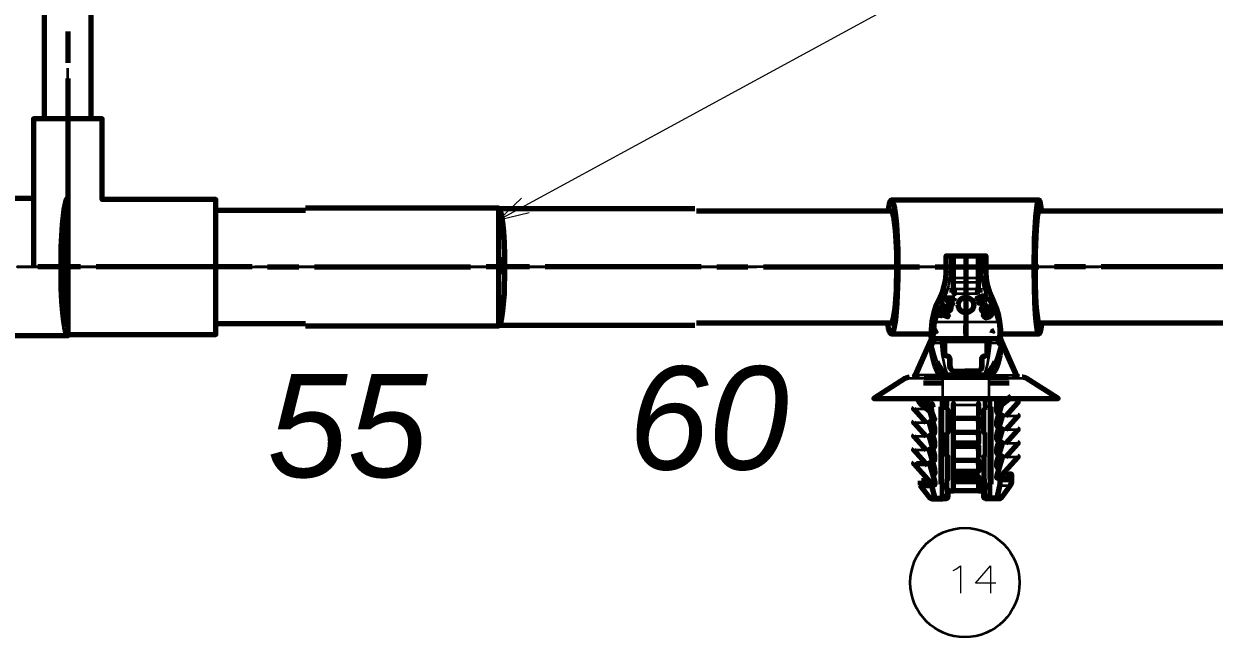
# Model space of a CAD drawing. Header units: millimetres. Extents: x 0 to 174, y 0 to 33.
# Drawn here: x 33.814 to 36.818, y 7.984 to 9.532 of the extents above; entities that cross this region are included whole.
import ezdxf

# ---------------------------------------------------------------- set-up
doc = ezdxf.new("R2010")
doc.units = ezdxf.units.MM
doc.layers.add('PDF2_문자', color=7, linetype='Continuous')
doc.layers.add('PDF2_형상', color=157, linetype='Continuous', true_color=0x405f80)
doc.styles.add('PDF LucidaHandwriting Italic', font='ariali.ttf')

msp = doc.modelspace()

# ---------------------------------------------------------------- linework, layer by layer
at = {"layer": 'PDF2_형상', "lineweight": 70}
for points in [[(33.8661, 10.9421), (33.8661, 9.2925)], [(33.9842, 9.2925), (33.9842, 10.9421)], [(33.9251, 9.0885), (33.9251, 8.7483), (34.2992, 8.7483), (34.2992, 9.0885), (34.0118, 9.0885), (34.0118, 9.2925), (33.8386, 9.2925), (33.8386, 8.9185)], [(33.8386, 9.0917), (33.5532, 9.0917), (33.5525, 9.0915), (33.5518, 9.0911), (33.5504, 9.0896), (33.5472, 9.0818), (33.5432, 9.0628), (33.5392, 9.0261), (33.5361, 8.9694), (33.5354, 8.8992), (33.5361, 8.8639), (33.5378, 8.831), (33.5397, 8.8036), (33.5424, 8.7807), (33.5447, 8.7654), (33.5475, 8.7542), (33.5496, 8.7487), (33.5514, 8.7461), (33.5532, 8.7453), (33.9251, 8.7453)], [(33.9251, 9.0917), (33.9244, 9.0915), (33.9238, 9.0911), (33.9224, 9.0896), (33.9192, 9.0818), (33.9153, 9.0628), (33.9111, 9.0261), (33.9081, 8.9694), (33.9074, 8.8992), (33.9082, 8.8639), (33.9097, 8.831), (33.9118, 8.8036), (33.9143, 8.7807), (33.9168, 8.7654), (33.9194, 8.7542), (33.9215, 8.7487), (33.9233, 8.7461), (33.924, 8.7456), (33.9247, 8.7453), (33.9254, 8.7453), (33.9261, 8.7454), (33.9268, 8.746), (33.9283, 8.7479), (33.9286, 8.7483)], [(36.3828, 8.7774), (36.3807, 8.7624), (36.3781, 8.7522), (36.3771, 8.7503), (36.3765, 8.7499), (36.3763, 8.7499), (36.376, 8.7499), (36.3757, 8.7499), (36.3756, 8.75), (36.3753, 8.7503), (36.3746, 8.751), (36.374, 8.7524), (36.3718, 8.7606), (36.3699, 8.774), (36.3675, 8.7983), (36.3658, 8.8292), (36.3644, 8.8681), (36.364, 8.9103), (36.3651, 8.9897), (36.3681, 9.0453), (36.3714, 9.0737), (36.374, 9.0844), (36.375, 9.0864), (36.3756, 9.0869), (36.3758, 9.0869), (36.3761, 9.0871), (36.1917, 9.0871), (36.0035, 9.0871), (36.0051, 9.0863), (36.0067, 9.0838), (36.0092, 9.0769), (36.0115, 9.0664), (36.0142, 9.0483), (36.0164, 9.0256), (36.0183, 8.9956), (36.0196, 8.9619), (36.02, 8.89), (36.0175, 8.8276), (36.0137, 8.7853), (36.0099, 8.7624), (36.0065, 8.7528), (36.0051, 8.7507), (36.0044, 8.7501), (36.0039, 8.7499), (36.0032, 8.7499), (36.0025, 8.75), (36.0018, 8.7506), (36.0011, 8.7515), (35.9992, 8.7553), (35.9967, 8.7643), (35.9943, 8.7774)], [(36.0035, 9.0871), (36.0028, 9.0869), (36.0022, 9.0865), (36.0008, 9.0849), (35.9978, 9.0768), (35.9943, 9.0594)], [(36.3828, 9.0594), (36.3796, 9.08), (36.3779, 9.0851), (36.3761, 9.0871)], [(34.5256, 9.0608), (34.2992, 9.0608)], [(34.5256, 8.77), (35.0131, 8.77), (35.0131, 9.0668), (34.5256, 9.0668)], [(35.5074, 9.0654), (35.0131, 9.0654), (35.0144, 9.0647), (35.0158, 9.0628), (35.0176, 9.0579), (35.0201, 9.0468), (35.0224, 9.0314), (35.0247, 9.0079), (35.0264, 8.9801), (35.0274, 8.9476), (35.0276, 8.9137), (35.0261, 8.8517), (35.0226, 8.8079), (35.019, 8.7842), (35.016, 8.7743), (35.0147, 8.7722), (35.014, 8.7718), (35.0135, 8.7715), (35.0131, 8.7715), (35.5074, 8.7715)], [(35.5115, 8.7774), (36.0035, 8.7774), (36.0038, 8.7774), (36.0043, 8.7776), (36.005, 8.7782), (36.0062, 8.7803), (36.0093, 8.7903), (36.0129, 8.8146), (36.0161, 8.8588), (36.0175, 8.9207), (36.0169, 8.9537), (36.0158, 8.9849), (36.014, 9.0108), (36.0118, 9.0321), (36.0096, 9.0454), (36.0071, 9.0544), (36.0054, 9.0581), (36.0035, 9.0594), (35.5115, 9.0594)], [(37.3235, 9.0594), (36.3761, 9.0594), (36.3758, 9.0594), (36.3756, 9.0593), (36.3751, 9.0589), (36.374, 9.0567), (36.3717, 9.0451), (36.3686, 9.0139), (36.3663, 8.9553), (36.3664, 8.879), (36.3675, 8.8439), (36.3692, 8.8144), (36.3711, 8.7954), (36.3732, 8.7829), (36.3746, 8.7788), (36.3761, 8.7774), (37.3235, 8.7774)], [(35.0188, 9.0167), (35.016, 9.0281), (35.0146, 9.031), (35.0131, 9.0319)], [(35.0217, 8.9282), (35.0203, 8.9331), (35.0196, 8.9351), (35.0188, 8.9368), (35.0179, 8.9378), (35.0165, 8.9381), (35.0154, 8.9378), (35.0144, 8.9369), (35.0135, 8.9346), (35.0144, 8.9304), (35.0226, 8.9054)], [(35.0242, 8.9197), (35.0235, 8.9224)], [(35.0242, 8.9017), (35.0243, 8.9164), (35.0243, 8.9311)], [(35.0243, 8.9196), (35.0243, 8.921), (35.0243, 8.9225)], [(35.0249, 8.9054), (35.025, 8.9169), (35.0249, 8.9285)], [(35.0249, 8.9003), (35.0249, 8.9112), (35.0249, 8.9222)], [(36.1042, 8.7499), (36.1044, 8.7607), (36.1065, 8.7807), (36.1113, 8.8033), (36.1169, 8.8211), (36.1265, 8.8426), (36.1331, 8.8575), (36.1378, 8.8731), (36.1407, 8.8892), (36.1417, 8.9053), (36.1417, 8.9467), (36.1517, 8.9467), (36.1579, 8.9467), (36.1604, 8.9467), (36.1629, 8.9467), (36.2204, 8.9467), (36.2229, 8.9467), (36.2254, 8.9467), (36.2317, 8.9467), (36.2417, 8.9467), (36.2417, 8.9053), (36.2425, 8.8892), (36.2454, 8.8731), (36.2501, 8.8575), (36.2567, 8.8426), (36.2625, 8.8304), (36.2674, 8.8179), (36.2729, 8.7994), (36.2768, 8.7807), (36.2788, 8.7607), (36.2792, 8.7499)], [(36.1611, 8.8631), (36.1607, 8.8678), (36.1604, 8.8774), (36.1604, 8.9467)], [(36.2229, 8.9467), (36.2229, 8.8774), (36.2225, 8.8678), (36.2221, 8.8631)], [(33.9251, 8.9185), (33.9129, 8.9185)], [(36.1414, 8.8918), (36.141, 8.8921), (36.141, 8.8924)], [(36.2465, 8.8494), (36.2442, 8.8651), (36.2419, 8.8918), (36.2422, 8.8921), (36.2422, 8.8924), (36.2418, 8.8924), (36.236, 8.8918)], [(36.139, 8.8651), (36.1368, 8.8494)], [(36.1567, 8.8539), (36.1567, 8.8651)], [(36.2267, 8.8651), (36.2267, 8.8539)], [(36.2629, 8.8108), (36.2576, 8.8251), (36.2511, 8.839)], [(35.0131, 8.805), (35.0133, 8.805), (35.0136, 8.805), (35.0142, 8.8056), (35.0154, 8.8074), (35.0181, 8.8167), (35.0188, 8.8201)], [(36.121, 8.8128), (36.1165, 8.7981), (36.1133, 8.7832)], [(34.2992, 8.776), (34.5256, 8.776)], [(36.1114, 8.78), (36.1096, 8.7618), (36.1092, 8.7462)], [(36.0035, 8.7499), (36.1042, 8.7499), (36.1042, 8.7417)], [(36.1092, 8.7368), (36.106, 8.7379), (36.1044, 8.7399), (36.1042, 8.7415), (36.1042, 8.7351), (36.1042, 8.7324), (36.1042, 8.7311), (36.1042, 8.7304), (36.1037, 8.7233), (36.1019, 8.7167), (36.1018, 8.7164), (36.1001, 8.7139)], [(36.1104, 8.7503), (36.1104, 8.7499), (36.1072, 8.749), (36.105, 8.7467), (36.1042, 8.7436)], [(36.1042, 8.7399), (36.1049, 8.7436), (36.1071, 8.7469), (36.1103, 8.749), (36.1142, 8.7499)], [(36.1201, 8.7581), (36.1167, 8.7569), (36.115, 8.7549), (36.1142, 8.7515)], [(36.2626, 8.7581), (36.2592, 8.7569), (36.2575, 8.7549), (36.2567, 8.7515)], [(36.2792, 8.7436), (36.2783, 8.7467), (36.276, 8.749), (36.2729, 8.7499)], [(36.2742, 8.7368), (36.2775, 8.7381), (36.279, 8.7408), (36.2792, 8.7417), (36.2792, 8.7499), (36.3761, 8.7499)], [(36.2831, 8.7139), (36.2814, 8.7164), (36.2812, 8.7167), (36.2794, 8.7233), (36.2792, 8.7304), (36.2792, 8.7313), (36.2792, 8.7324), (36.2792, 8.7351), (36.2792, 8.7396), (36.2792, 8.7415)], [(36.1042, 8.7385), (36.1037, 8.7368), (36.0622, 8.6435), (36.0685, 8.6456), (36.0622, 8.6435), (36.0604, 8.6414), (36.0578, 8.6406)], [(36.1037, 8.7368), (36.1001, 8.7167)], [(36.1042, 8.7351), (36.1044, 8.7333), (36.1056, 8.7318), (36.1072, 8.7308), (36.1092, 8.7306)], [(36.1062, 8.7207), (36.1062, 8.721), (36.1067, 8.7246), (36.1081, 8.7286), (36.1053, 8.73), (36.1042, 8.7319), (36.1042, 8.7324)], [(36.2742, 8.7369), (36.1092, 8.7369)], [(36.1392, 8.7306), (36.1425, 8.7319), (36.1392, 8.7306), (36.1381, 8.729), (36.1376, 8.7271)], [(36.1376, 8.7268), (36.1376, 8.7268)], [(36.2456, 8.7271), (36.2451, 8.729), (36.2439, 8.7307), (36.2406, 8.7319), (36.2075, 8.7319), (36.1964, 8.7319), (36.1524, 8.7319), (36.1426, 8.7319)], [(36.2433, 8.6951), (36.2404, 8.6939), (36.2399, 8.6938), (36.2394, 8.6938), (36.2393, 8.6938), (36.2433, 8.6951), (36.244, 8.696), (36.2456, 8.7), (36.2456, 8.7268), (36.2456, 8.7271), (36.2456, 8.7268), (36.2456, 8.7), (36.244, 8.696)], [(36.2792, 8.7396), (36.2778, 8.7363), (36.2747, 8.7347), (36.2742, 8.7347)], [(36.2792, 8.7324), (36.279, 8.7319), (36.2782, 8.7303), (36.2768, 8.7292), (36.2751, 8.7286), (36.2765, 8.7246), (36.2769, 8.7208), (36.2769, 8.7207)], [(36.2792, 8.7385), (36.2794, 8.7368)], [(36.3256, 8.6406), (36.3228, 8.6414), (36.321, 8.6435), (36.3147, 8.6456), (36.3147, 8.6406), (36.3147, 8.6456), (36.321, 8.6435), (36.2794, 8.7368), (36.2831, 8.7167)], [(36.1451, 8.6938), (36.1447, 8.6938), (36.144, 8.6938), (36.1412, 8.6943), (36.1392, 8.696)], [(36.1497, 8.6911), (36.1469, 8.6933), (36.1451, 8.6938), (36.1489, 8.6922), (36.1497, 8.6911), (36.151, 8.6875)], [(36.1511, 8.6679), (36.151, 8.6875), (36.1511, 8.6679), (36.1511, 8.6678)], [(36.2321, 8.6678), (36.2308, 8.6625), (36.2321, 8.6678), (36.2321, 8.6679), (36.2322, 8.6875), (36.2326, 8.6897), (36.235, 8.6926), (36.2385, 8.6938), (36.2386, 8.6938), (36.2392, 8.6938)], [(36.2322, 8.6875), (36.2321, 8.6679)], [(36.2393, 8.6938), (36.2385, 8.6938), (36.2349, 8.6925), (36.2326, 8.6897)], [(36.1186, 8.6799), (36.124, 8.6682), (36.1297, 8.659), (36.1337, 8.6539), (36.1383, 8.6494)], [(36.1524, 8.6625), (36.1511, 8.6678), (36.1524, 8.6625), (36.1542, 8.6597), (36.1583, 8.6567), (36.1638, 8.6553), (36.1886, 8.6553), (36.1946, 8.6553), (36.1886, 8.6553)], [(36.2308, 8.6625), (36.229, 8.6597), (36.2249, 8.6565), (36.2194, 8.6553), (36.1946, 8.6553)], [(36.2644, 8.6794), (36.2578, 8.6657), (36.2519, 8.6569), (36.2449, 8.6494)], [(36.0497, 8.6406), (36.0404, 8.6383), (36.0392, 8.6375), (35.959, 8.5865), (36.1325, 8.5865), (36.2507, 8.5865), (36.3733, 8.5865), (36.411, 8.5865), (36.4208, 8.5865), (36.4228, 8.5865), (36.4242, 8.5865), (36.344, 8.6375), (36.335, 8.6406), (36.3335, 8.6406)], [(36.0685, 8.6406), (36.0685, 8.6412), (36.0685, 8.6456)], [(36.0847, 8.6258), (36.1325, 8.6258)], [(36.0862, 8.6406), (36.1008, 8.6406), (36.1325, 8.6406), (36.2507, 8.6406), (36.2824, 8.6406), (36.2988, 8.6406)], [(36.1261, 8.6489), (36.1272, 8.6464), (36.1269, 8.6436), (36.1251, 8.6414), (36.1225, 8.6406)], [(36.2507, 8.6258), (36.3004, 8.6258)], [(36.0612, 8.5618), (36.0597, 8.5604), (36.0601, 8.5593), (36.0911, 8.5249)], [(36.0782, 8.5853), (36.0712, 8.5815), (36.07, 8.5849), (36.0696, 8.5885)], [(36.0712, 8.5815), (36.074, 8.5764), (36.081, 8.5801), (36.074, 8.5764), (36.0779, 8.5718), (36.1026, 8.5524)], [(36.0828, 8.5779), (36.0779, 8.5718)], [(36.0844, 8.5861), (36.0853, 8.5846), (36.0879, 8.5814), (36.1019, 8.5706), (36.1033, 8.5699), (36.105, 8.5701), (36.1062, 8.5713), (36.1067, 8.5729)], [(36.1031, 8.4724), (36.1135, 8.4724), (36.1132, 8.4769), (36.1124, 8.4808), (36.0996, 8.5249), (36.0994, 8.5267), (36.1, 8.5274), (36.1018, 8.5274), (36.1019, 8.5274), (36.1021, 8.5272), (36.1022, 8.5269), (36.1118, 8.5001), (36.1122, 8.4996), (36.1124, 8.4994), (36.1126, 8.4994), (36.1129, 8.4997), (36.1133, 8.5008), (36.1135, 8.5024), (36.1135, 8.5068), (36.1132, 8.5114), (36.1124, 8.5153), (36.0996, 8.5593), (36.0994, 8.5611), (36.1, 8.5618), (36.1018, 8.5618), (36.1019, 8.5618), (36.1021, 8.5617), (36.1022, 8.5614)], [(36.1019, 8.5706), (36.1019, 8.5706)], [(36.1118, 8.5346), (36.1022, 8.5614), (36.1118, 8.5346), (36.1122, 8.534), (36.1124, 8.5339), (36.1126, 8.5339), (36.1129, 8.5342), (36.1133, 8.5353), (36.1135, 8.5368)], [(36.1061, 8.5711), (36.1043, 8.5697), (36.1026, 8.5694)], [(36.129, 8.3707), (36.129, 8.5658)], [(36.1601, 8.5267), (36.1601, 8.5301), (36.1601, 8.5315), (36.1601, 8.5343), (36.1601, 8.5425), (36.1601, 8.5551), (36.1601, 8.5708), (36.1601, 8.5726), (36.1601, 8.5735), (36.1601, 8.5737), (36.1601, 8.5739), (36.1601, 8.574), (36.1601, 8.5739), (36.1601, 8.5726)], [(36.2231, 8.5726), (36.2231, 8.5708), (36.2231, 8.5551), (36.2231, 8.544)], [(36.2543, 8.5658), (36.2543, 8.3707)], [(36.2776, 8.3335), (36.2771, 8.3335), (36.2753, 8.3335), (36.2689, 8.3335), (36.2701, 8.3356), (36.2772, 8.3665), (36.2781, 8.3719), (36.2783, 8.3778), (36.2783, 8.3838), (36.2778, 8.3857), (36.2704, 8.3857), (36.2699, 8.3862), (36.2697, 8.3876), (36.2697, 8.3887), (36.2701, 8.3921), (36.2836, 8.4383), (36.2833, 8.4408), (36.2814, 8.4408), (36.2812, 8.4408), (36.2811, 8.4407), (36.281, 8.4403), (36.2714, 8.4136), (36.271, 8.4131), (36.2708, 8.4129), (36.2707, 8.4128), (36.2706, 8.4129), (36.2703, 8.4131), (36.2699, 8.4142), (36.2697, 8.4158), (36.2697, 8.4201), (36.27, 8.4247), (36.2708, 8.4287), (36.2836, 8.4728), (36.2833, 8.4753), (36.2814, 8.4753), (36.2812, 8.4753), (36.2811, 8.4751), (36.281, 8.4747), (36.2714, 8.4481), (36.271, 8.4475), (36.2708, 8.4474), (36.2707, 8.4472), (36.2706, 8.4474), (36.2703, 8.4475), (36.2699, 8.4486), (36.2697, 8.4503), (36.2697, 8.4546), (36.27, 8.4592), (36.2708, 8.4632), (36.2836, 8.5072), (36.2833, 8.5097), (36.2814, 8.5097), (36.2812, 8.5097), (36.2811, 8.5096), (36.281, 8.5092), (36.2714, 8.4825), (36.271, 8.4819), (36.2708, 8.4818), (36.2707, 8.4817), (36.2706, 8.4818), (36.2703, 8.4819), (36.2699, 8.4831), (36.2697, 8.4847), (36.2697, 8.489), (36.27, 8.4936), (36.2708, 8.4976), (36.2836, 8.5417), (36.2833, 8.5442), (36.2814, 8.5442), (36.2812, 8.5442), (36.2811, 8.544), (36.281, 8.5436), (36.2714, 8.5169), (36.271, 8.5164), (36.2708, 8.5162), (36.2707, 8.5161), (36.2706, 8.5162), (36.2703, 8.5164), (36.2699, 8.5175), (36.2697, 8.5192), (36.2697, 8.5235), (36.27, 8.5281), (36.2708, 8.5321), (36.2836, 8.5761), (36.2833, 8.5786), (36.2814, 8.5786), (36.2812, 8.5786), (36.2811, 8.5785), (36.281, 8.5781)], [(36.2697, 8.5536), (36.2697, 8.584)], [(36.2801, 8.5536), (36.2697, 8.5536), (36.2699, 8.5519), (36.2703, 8.5508), (36.2706, 8.5507), (36.2707, 8.5506), (36.2708, 8.5507), (36.271, 8.5508), (36.2714, 8.5514), (36.281, 8.5781), (36.2714, 8.5514)], [(36.2751, 8.5688), (36.2751, 8.575), (36.275, 8.5765), (36.275, 8.5803), (36.2751, 8.5815)], [(36.2812, 8.5868), (36.2778, 8.5811), (36.2751, 8.5815), (36.2765, 8.5892)], [(36.2797, 8.5683), (36.3078, 8.5896)], [(36.2921, 8.5417), (36.3231, 8.5761), (36.3231, 8.5782), (36.3219, 8.5786)], [(36.1339, 8.5583), (36.1304, 8.5583), (36.1304, 8.5008), (36.1339, 8.5008)], [(36.141, 8.5583), (36.1464, 8.5583), (36.1464, 8.5008), (36.141, 8.5008)], [(36.1601, 8.5443), (36.1601, 8.5463), (36.1601, 8.5519)], [(36.1601, 8.4912), (36.1601, 8.4947), (36.1601, 8.4961), (36.1601, 8.4989), (36.1601, 8.5071), (36.1601, 8.5197), (36.1601, 8.5354), (36.1601, 8.5372), (36.1601, 8.5381), (36.1601, 8.5383), (36.1601, 8.5385), (36.1601, 8.5386), (36.1601, 8.5385), (36.1601, 8.5372), (36.2231, 8.5372), (36.2231, 8.5354), (36.2231, 8.5197), (36.2231, 8.5086)], [(36.2231, 8.5519), (36.2231, 8.5463), (36.2231, 8.5443)], [(36.2231, 8.5267), (36.2231, 8.5315)], [(36.2422, 8.5008), (36.2368, 8.5008), (36.2368, 8.5583), (36.2422, 8.5583)], [(36.2493, 8.5583), (36.2528, 8.5583), (36.2528, 8.5008), (36.2493, 8.5008)], [(36.2921, 8.5072), (36.3231, 8.5417), (36.3231, 8.5438), (36.3219, 8.5442)], [(36.0612, 8.5274), (36.0597, 8.526), (36.0601, 8.5249), (36.0911, 8.4904)], [(36.1601, 8.5089), (36.1601, 8.5108), (36.1601, 8.5165)], [(36.1601, 8.4557), (36.1601, 8.4592), (36.1601, 8.4607), (36.1601, 8.4635), (36.1601, 8.4717), (36.1601, 8.4842), (36.1601, 8.5), (36.1601, 8.5017), (36.1601, 8.5026), (36.1601, 8.5029), (36.1601, 8.5031), (36.1601, 8.5032), (36.1601, 8.5031), (36.1601, 8.5018), (36.2231, 8.5018), (36.2231, 8.5), (36.2231, 8.4843), (36.2231, 8.4732)], [(36.2231, 8.5165), (36.2231, 8.5108), (36.2231, 8.5089)], [(36.2921, 8.4728), (36.3231, 8.5072), (36.3231, 8.5093), (36.3219, 8.5097)], [(36.0612, 8.4929), (36.0597, 8.4915), (36.0601, 8.4904), (36.0911, 8.456)], [(36.1031, 8.4035), (36.1135, 8.4035), (36.1132, 8.4081), (36.1124, 8.4119), (36.0996, 8.456), (36.0994, 8.4578), (36.1, 8.4585), (36.1018, 8.4585), (36.1019, 8.4585), (36.1021, 8.4583), (36.1022, 8.4581), (36.1118, 8.4312), (36.1122, 8.4307), (36.1124, 8.4306), (36.1126, 8.4306), (36.1129, 8.4308), (36.1133, 8.4319), (36.1135, 8.4335), (36.1135, 8.4379), (36.1132, 8.4425), (36.1124, 8.4464), (36.0996, 8.4904), (36.0994, 8.4922), (36.1, 8.4929), (36.1018, 8.4929), (36.1019, 8.4929), (36.1021, 8.4928), (36.1022, 8.4925), (36.1118, 8.4657), (36.1122, 8.4651), (36.1124, 8.465), (36.1126, 8.465), (36.1129, 8.4653), (36.1133, 8.4664), (36.1135, 8.4679), (36.1135, 8.4724)], [(36.2231, 8.4811), (36.2231, 8.4754), (36.2231, 8.4735), (36.1601, 8.4735), (36.1601, 8.4754), (36.1601, 8.4811)], [(36.2231, 8.4912), (36.2231, 8.4961)], [(36.2921, 8.4383), (36.3231, 8.4728), (36.3231, 8.4749), (36.3219, 8.4753)], [(36.0612, 8.4585), (36.0597, 8.4569), (36.0601, 8.456), (36.0944, 8.4179)], [(36.1601, 8.4675), (36.1601, 8.4676), (36.1601, 8.4675)], [(36.1601, 8.4203), (36.1601, 8.4238), (36.1601, 8.4253), (36.1601, 8.4281), (36.1601, 8.4362), (36.1601, 8.4487), (36.1601, 8.4646), (36.1601, 8.4663), (36.1601, 8.4672), (36.1601, 8.4675), (36.1601, 8.4664), (36.2231, 8.4664), (36.2231, 8.4672), (36.2231, 8.4675), (36.2231, 8.4663), (36.2231, 8.4646), (36.2231, 8.4487), (36.2231, 8.4378)], [(36.1601, 8.4381), (36.1601, 8.44), (36.1601, 8.4457)], [(36.2231, 8.4675), (36.2231, 8.4676), (36.2231, 8.4675)], [(36.2231, 8.4557), (36.2231, 8.4607)], [(36.2231, 8.4457), (36.2231, 8.44), (36.2231, 8.4381)], [(36.2814, 8.3921), (36.3231, 8.4383), (36.3231, 8.4404), (36.3219, 8.4408)], [(36.0612, 8.424), (36.0597, 8.4225), (36.0601, 8.4215), (36.1018, 8.3753), (36.1031, 8.3719)], [(36.1135, 8.4035), (36.1135, 8.399), (36.1133, 8.3974), (36.1129, 8.3964), (36.1126, 8.3961), (36.1124, 8.3961), (36.1122, 8.3963), (36.1118, 8.3968), (36.1022, 8.4236), (36.1021, 8.4239), (36.1019, 8.424), (36.1018, 8.424), (36.1, 8.424), (36.0994, 8.4233), (36.0996, 8.4215), (36.0726, 8.4215), (36.0667, 8.4215)], [(36.0996, 8.4215), (36.1131, 8.3753), (36.1135, 8.3719), (36.1135, 8.371), (36.1129, 8.3689), (36.1053, 8.3689), (36.0931, 8.3689), (36.084, 8.3689), (36.084, 8.3739), (36.0862, 8.3739), (36.0831, 8.3782), (36.0826, 8.3786), (36.0819, 8.3788), (36.0813, 8.3788), (36.0803, 8.3788), (36.08, 8.3788), (36.0797, 8.3788)], [(36.1339, 8.4403), (36.1304, 8.4403), (36.1304, 8.3828), (36.1339, 8.3828)], [(36.141, 8.3828), (36.1464, 8.3828), (36.1464, 8.4403), (36.141, 8.4403)], [(36.1601, 8.4321), (36.1601, 8.4322), (36.1601, 8.4321)], [(36.1601, 8.3828), (36.1601, 8.3856), (36.1601, 8.3886), (36.1601, 8.3899), (36.1601, 8.3926), (36.1601, 8.4007), (36.1601, 8.4133), (36.1601, 8.4292), (36.1601, 8.4308), (36.1601, 8.4318), (36.1601, 8.4321), (36.1601, 8.431), (36.2231, 8.431), (36.2231, 8.4318), (36.2231, 8.4321), (36.2231, 8.4308), (36.2231, 8.4292), (36.2231, 8.4133), (36.2231, 8.4024)], [(36.2231, 8.4321), (36.2231, 8.4322), (36.2231, 8.4321)], [(36.2231, 8.4203), (36.2231, 8.4253)], [(36.2422, 8.4403), (36.2368, 8.4403), (36.2368, 8.3828), (36.2422, 8.3828)], [(36.2493, 8.3828), (36.2528, 8.3828), (36.2528, 8.4403), (36.2493, 8.4403)], [(36.1463, 8.3532), (36.1511, 8.3532), (36.1601, 8.3532), (36.1601, 8.3547), (36.1601, 8.3589), (36.1601, 8.3653), (36.1601, 8.3729), (36.1601, 8.3803), (36.1601, 8.3819), (36.1601, 8.3828), (36.2231, 8.3828)], [(36.2231, 8.4103), (36.2231, 8.4046), (36.2231, 8.4026), (36.1601, 8.4026), (36.1601, 8.4046), (36.1601, 8.4103)], [(36.1601, 8.3899), (36.2231, 8.3899), (36.2231, 8.3886), (36.2231, 8.3856), (36.2231, 8.3836), (36.2231, 8.3828), (36.2231, 8.3803), (36.2231, 8.3729), (36.2231, 8.3654), (36.2231, 8.359), (36.2231, 8.3547), (36.2231, 8.3532), (36.2321, 8.3532), (36.2369, 8.3532), (36.2369, 8.3533), (36.2371, 8.3546), (36.2371, 8.3571)], [(36.2422, 8.3428), (36.2421, 8.3336), (36.2421, 8.3335), (36.2418, 8.3335), (36.2399, 8.3339), (36.2383, 8.335), (36.2372, 8.3365), (36.2369, 8.3385), (36.2369, 8.3532), (36.2369, 8.3533), (36.2371, 8.3546), (36.2371, 8.3571), (36.2371, 8.3828)], [(36.3068, 8.3956), (36.3035, 8.3956), (36.3053, 8.3956), (36.3068, 8.3956), (36.3068, 8.3778), (36.3067, 8.3754), (36.3032, 8.3665), (36.2817, 8.3356), (36.2776, 8.3335), (36.2774, 8.3335), (36.2753, 8.3335), (36.2689, 8.3335), (36.2657, 8.3335), (36.2594, 8.3335), (36.2557, 8.3335), (36.2525, 8.3335), (36.2504, 8.3335), (36.2496, 8.3335), (36.2515, 8.3339), (36.2531, 8.335), (36.2542, 8.3365), (36.2546, 8.3385)], [(36.2778, 8.3857), (36.2897, 8.3857), (36.2986, 8.3857), (36.3001, 8.3854)], [(36.2822, 8.3857), (36.2801, 8.3876), (36.2801, 8.3887), (36.2815, 8.3921)], [(36.3035, 8.3956), (36.3021, 8.3956), (36.3014, 8.3956), (36.3007, 8.3954), (36.3001, 8.3949), (36.2971, 8.3906), (36.2949, 8.3878)], [(36.0764, 8.3788), (36.0764, 8.3675)], [(36.0765, 8.3675), (36.0768, 8.3665), (36.1015, 8.3354), (36.1054, 8.3335), (36.1057, 8.3335), (36.1078, 8.3335), (36.1143, 8.3335), (36.1175, 8.3335), (36.1171, 8.3336), (36.1168, 8.3339), (36.1164, 8.3349), (36.116, 8.3365), (36.1158, 8.3385)], [(36.084, 8.3689), (36.0829, 8.3689), (36.0813, 8.3733), (36.0803, 8.3704), (36.0797, 8.3675), (36.0829, 8.3689)], [(36.1053, 8.3689), (36.1049, 8.3679), (36.105, 8.3665), (36.0861, 8.3665), (36.0818, 8.3665), (36.0806, 8.3665)], [(36.1011, 8.3689), (36.1031, 8.371)], [(36.105, 8.3665), (36.1131, 8.3354), (36.1143, 8.3335), (36.1078, 8.3335), (36.106, 8.3335), (36.1054, 8.3335)], [(36.1464, 8.3532), (36.1464, 8.3385), (36.146, 8.3365), (36.1449, 8.335), (36.1433, 8.3339), (36.1414, 8.3335), (36.1411, 8.3335), (36.1336, 8.3335), (36.1336, 8.3336), (36.1337, 8.3428)], [(36.2231, 8.3532), (36.1601, 8.3532)], [(36.1175, 8.3335), (36.1237, 8.3335), (36.1275, 8.3335), (36.1307, 8.3335), (36.1328, 8.3335), (36.1336, 8.3335), (36.1317, 8.3339), (36.1301, 8.335), (36.129, 8.3365), (36.1286, 8.3385)], [(36.1336, 8.3335), (36.1336, 8.3335)], [(36.1411, 8.3335), (36.1411, 8.3336), (36.1411, 8.3428)], [(36.2494, 8.3428), (36.2496, 8.3336), (36.2496, 8.3335), (36.2421, 8.3335)], [(36.2496, 8.3335), (36.2496, 8.3335)], [(36.2674, 8.3385), (36.2669, 8.3349), (36.2664, 8.3339), (36.2662, 8.3336), (36.2657, 8.3335)]]:
    msp.add_lwpolyline(points, dxfattribs=at)
at = {"layer": 'PDF2_형상', "color": 7, "lineweight": 13}
for points in [[(35.0129, 9.0378), (38.2186, 10.7814), (39.4192, 9.06)], [(35.07, 9.0921), (35.0129, 9.0378), (35.0896, 9.0562)]]:
    msp.add_lwpolyline(points, dxfattribs=at)
at = {"layer": 'PDF2_형상', "color": 3, "lineweight": 70}
for points in [[(33.9251, 9.5126), (33.9251, 9.4339)], [(33.9251, 9.3944), (33.9251, 9.0008)], [(33.9251, 8.9614), (33.9251, 8.9185), (33.8501, 8.9185)], [(33.9574, 8.9185), (33.9251, 8.9185)], [(34.3904, 8.9185), (33.9967, 8.9185)], [(34.4297, 8.9185), (34.5085, 8.9185)], [(34.5479, 8.9185), (34.9415, 8.9185)], [(35.0906, 8.9185), (35.0131, 8.9185), (34.981, 8.9185)], [(35.5236, 8.9185), (35.1299, 8.9185)], [(35.5631, 8.9185), (35.6417, 8.9185)], [(35.6811, 8.9185), (36.0749, 8.9185)], [(36.1142, 8.9185), (36.1917, 8.9185), (36.3754, 8.9185)], [(36.4936, 8.9185), (36.4149, 8.9185)], [(36.9267, 8.9185), (36.5329, 8.9185)]]:
    msp.add_lwpolyline(points, dxfattribs=at)
at = {"layer": 'PDF2_형상', "color": 18, "lineweight": 35, "true_color": 0x260000}
for points in [[(33.9251, 9.5126), (33.9251, 9.4339)], [(33.9251, 9.1842), (33.9251, 9.4204)], [(33.9251, 9.3944), (33.9251, 9.0008)], [(33.9251, 9.1449), (33.9251, 9.0661)], [(33.9251, 9.0267), (33.9251, 8.7904), (33.9251, 8.8433)], [(33.9251, 8.9614), (33.9251, 8.8826)], [(34.0335, 8.9185), (33.7972, 8.9185), (34.1467, 8.9185)], [(33.8179, 8.9185), (34.0883, 8.9185)], [(33.8501, 8.9185), (33.9289, 8.9185)], [(33.9683, 8.9185), (34.0828, 8.9185)], [(34.0728, 8.9185), (34.1515, 8.9185)], [(34.186, 8.9185), (34.2647, 8.9185)], [(34.191, 8.9185), (34.4271, 8.9185)], [(34.3042, 8.9185), (34.6535, 8.9185)], [(34.6906, 8.9185), (34.3976, 8.9185)], [(34.73, 8.9185), (34.8087, 8.9185)], [(34.8481, 8.9185), (35.1411, 8.9185)], [(35.1815, 8.9185), (34.8565, 8.9185)], [(35.2208, 8.9185), (35.2996, 8.9185)], [(35.339, 8.9185), (35.664, 8.9185)], [(35.7707, 8.9185), (35.3519, 8.9185)], [(35.8101, 8.9185), (35.8889, 8.9185)], [(36.0188, 8.9185), (35.8426, 8.9185)], [(35.9282, 8.9185), (36.3471, 8.9185)], [(36.2051, 8.9185), (36.0396, 8.9185)], [(36.1292, 8.9185), (36.0436, 8.9185)], [(36.0582, 8.9185), (36.1369, 8.9185)], [(36.2472, 8.9185), (36.1685, 8.9185)], [(36.1762, 8.9185), (36.3525, 8.9185)], [(36.2444, 8.9185), (36.3232, 8.9185)], [(36.6803, 8.9185), (36.2865, 8.9185)], [(36.3626, 8.9185), (36.5281, 8.9185)], [(36.7197, 8.9185), (36.7985, 8.9185)]]:
    msp.add_lwpolyline(points, dxfattribs=at)
at = {"layer": 'PDF2_형상', "lineweight": 70}
for points in [[(33.9251, 8.7728), (33.9231, 8.7742), (33.9213, 8.7776), (33.9192, 8.7846), (33.9167, 8.7981), (33.9144, 8.8161), (33.9124, 8.8415), (33.911, 8.8707), (33.9103, 8.9362), (33.9124, 8.994), (33.9158, 9.0331), (33.9196, 9.0536), (33.9226, 9.0619), (33.9239, 9.0636), (33.9246, 9.0639), (33.9251, 9.064), (33.9246, 9.0639), (33.9239, 9.0636), (33.9226, 9.0619), (33.9196, 9.0536), (33.9158, 9.0331), (33.9124, 8.994), (33.9103, 8.9362), (33.911, 8.8707), (33.9124, 8.8415), (33.9144, 8.8161), (33.9167, 8.7981), (33.9192, 8.7846), (33.9213, 8.7776), (33.9231, 8.7742)], [(33.9251, 8.8003), (33.9236, 8.8014), (33.9219, 8.8043), (33.9201, 8.811), (33.9178, 8.8244), (33.9158, 8.8426), (33.9142, 8.8675), (33.9132, 8.8957), (33.9135, 8.9536), (33.9161, 8.9981), (33.9196, 9.0231), (33.9225, 9.0335), (33.9238, 9.0357), (33.9243, 9.0362), (33.9249, 9.0365), (33.9251, 9.0365), (33.9249, 9.0365), (33.9243, 9.0362), (33.9238, 9.0357), (33.9225, 9.0335), (33.9196, 9.0231), (33.9161, 8.9981), (33.9135, 8.9536), (33.9132, 8.8957), (33.9142, 8.8675), (33.9158, 8.8426), (33.9178, 8.8244), (33.9201, 8.811), (33.9219, 8.8043), (33.9236, 8.8014)], [(35.0131, 9.0378), (35.015, 9.0364), (35.0167, 9.0324), (35.0199, 9.0167), (35.0167, 9.0324), (35.015, 9.0364)], [(36.1611, 8.8631), (36.1629, 8.8508), (36.1593, 8.8626)], [(36.2204, 8.8508), (36.2239, 8.8626), (36.2221, 8.8631)], [(36.1633, 8.841), (36.1618, 8.8369), (36.1572, 8.8369), (36.1544, 8.8292), (36.1579, 8.8262), (36.1565, 8.8222), (36.1399, 8.8367), (36.1414, 8.8406)], [(36.1531, 8.8368), (36.1512, 8.8319), (36.1458, 8.8367)], [(36.1719, 8.8226), (36.1735, 8.8301), (36.1776, 8.8365), (36.184, 8.8408), (36.1917, 8.8422), (36.1992, 8.8408), (36.2056, 8.8365), (36.2099, 8.8301), (36.2112, 8.8226), (36.2099, 8.815), (36.2056, 8.8086), (36.1992, 8.8044), (36.1917, 8.8029), (36.184, 8.8044), (36.1776, 8.8086), (36.1735, 8.815)], [(36.2233, 8.8314), (36.2361, 8.836), (36.2371, 8.8367), (36.2378, 8.8376), (36.2381, 8.8388), (36.2379, 8.8399), (36.2374, 8.841), (36.2364, 8.8417), (36.2351, 8.8419), (36.234, 8.8417), (36.2212, 8.8371), (36.2199, 8.8408), (36.2326, 8.8454), (36.2354, 8.8458), (36.2381, 8.8451), (36.2403, 8.8436), (36.2417, 8.8413), (36.2421, 8.8386), (36.2414, 8.836), (36.2397, 8.8338), (36.2375, 8.8324), (36.2246, 8.8276)], [(35.0199, 8.8203), (35.0186, 8.8128), (35.0158, 8.8021), (35.0146, 8.7999), (35.0139, 8.7993), (35.0133, 8.799), (35.0131, 8.799), (35.0133, 8.799), (35.0139, 8.7993), (35.0146, 8.7999), (35.0158, 8.8021), (35.0186, 8.8128)], [(36.1315, 8.8024), (36.1471, 8.7967), (36.1458, 8.7929), (36.1301, 8.7986), (36.1289, 8.7951), (36.1253, 8.7964), (36.1292, 8.8071), (36.1328, 8.8058)], [(36.2479, 8.8237), (36.2529, 8.8101), (36.2513, 8.8096), (36.2394, 8.8156), (36.2369, 8.8158), (36.2349, 8.8143), (36.2344, 8.8118), (36.2357, 8.8096), (36.2382, 8.8089), (36.239, 8.809), (36.2404, 8.8056), (36.2368, 8.8053), (36.2335, 8.8067), (36.2312, 8.8093), (36.2307, 8.8129), (36.2318, 8.8163), (36.2343, 8.8188), (36.2378, 8.8196), (36.2413, 8.8189), (36.2467, 8.8161), (36.2443, 8.8225)], [(36.2465, 8.8065), (36.2493, 8.8069), (36.2521, 8.8062), (36.2544, 8.8046), (36.2558, 8.8022), (36.2562, 8.7994), (36.2556, 8.7967), (36.2539, 8.7943), (36.2515, 8.7929), (36.2457, 8.7908), (36.2429, 8.7904), (36.2403, 8.7911), (36.2379, 8.7928), (36.2365, 8.7951), (36.236, 8.7979), (36.2367, 8.8007), (36.2383, 8.8029), (36.2408, 8.8044)], [(36.2501, 8.7967), (36.2444, 8.7946), (36.2419, 8.7946), (36.2401, 8.7965), (36.2403, 8.799), (36.2421, 8.8007), (36.2479, 8.8028), (36.2504, 8.8026), (36.2521, 8.8008), (36.2521, 8.7983)], [(36.1376, 8.7271), (36.1376, 8.7268)], [(36.1378, 8.7), (36.1392, 8.696), (36.1378, 8.7), (36.1376, 8.7268)], [(36.1225, 8.6456), (36.1225, 8.641), (36.1225, 8.6406), (36.1225, 8.6421)], [(36.2572, 8.6489), (36.256, 8.6464), (36.2562, 8.6436), (36.2581, 8.6414), (36.2607, 8.6406), (36.2607, 8.6456)], [(36.1081, 8.565), (36.1054, 8.5646), (36.1019, 8.5706), (36.1039, 8.5699), (36.1058, 8.5708), (36.1067, 8.5728)], [(36.2231, 8.5726), (36.2231, 8.5736), (36.2231, 8.5739), (36.2231, 8.574), (36.2231, 8.5737)], [(36.2231, 8.5372), (36.2231, 8.5382), (36.2231, 8.5385), (36.2231, 8.5386), (36.2231, 8.5383)], [(36.2231, 8.5029), (36.2231, 8.5031), (36.2231, 8.5032)], [(36.2231, 8.5018), (36.2231, 8.5026), (36.2231, 8.5029)], [(36.3001, 8.3854), (36.3001, 8.3857), (36.3004, 8.3864), (36.3008, 8.3874), (36.3021, 8.3899), (36.3035, 8.3838)], [(36.1463, 8.3532), (36.1461, 8.3571), (36.1463, 8.3546), (36.1463, 8.3533)]]:
    msp.add_lwpolyline(points, close=True, dxfattribs=at)
at = {"layer": 'PDF2_형상', "lineweight": 35}
for points in [[(36.1517, 8.9467), (36.1517, 8.9053), (36.1417, 8.9053)], [(36.1579, 8.8774), (36.1579, 8.9467)], [(36.1629, 8.9467), (36.1629, 8.8912), (36.2204, 8.8912), (36.2204, 8.9467)], [(36.2254, 8.9467), (36.2254, 8.8774), (36.2229, 8.8774)], [(36.2317, 8.9467), (36.2317, 8.9053), (36.2414, 8.9053), (36.2417, 8.9053)], [(36.1517, 8.9053), (36.1506, 8.8879), (36.1475, 8.8708), (36.1424, 8.854), (36.1354, 8.8381), (36.1265, 8.8426)], [(36.2229, 8.8912), (36.2221, 8.8912), (36.2204, 8.8912), (36.2204, 8.8792), (36.1629, 8.8792), (36.1629, 8.8912), (36.1611, 8.8912), (36.1604, 8.8912)], [(36.2478, 8.8381), (36.2408, 8.854), (36.2357, 8.8707), (36.2326, 8.8879), (36.2317, 8.9053)], [(36.1593, 8.8626), (36.1582, 8.8693), (36.1579, 8.8774), (36.1604, 8.8774)], [(36.2229, 8.8797), (36.2228, 8.8796), (36.2226, 8.8794), (36.2221, 8.8793), (36.2204, 8.8792), (36.2204, 8.8629), (36.1629, 8.8629), (36.1629, 8.8792), (36.1611, 8.8793), (36.1606, 8.8794), (36.1604, 8.8796), (36.1604, 8.8797)], [(36.2221, 8.8631), (36.2204, 8.8629), (36.2204, 8.8508), (36.1629, 8.8508), (36.1629, 8.8629), (36.1611, 8.8631)], [(36.2254, 8.8774), (36.225, 8.8693), (36.2239, 8.8626)], [(36.1354, 8.8381), (36.1319, 8.8311), (36.1283, 8.8242), (36.1247, 8.8171), (36.1211, 8.81), (36.115, 8.7954), (36.1114, 8.78), (36.1065, 8.7807)], [(36.1114, 8.78), (36.2718, 8.78), (36.2682, 8.7954), (36.2621, 8.81), (36.2585, 8.8171), (36.2549, 8.8242), (36.2513, 8.8311), (36.2478, 8.8381), (36.2556, 8.8421), (36.2567, 8.8426)], [(36.2768, 8.7807), (36.2761, 8.7807), (36.2718, 8.78), (36.2736, 8.7618), (36.2742, 8.7462), (36.2764, 8.7467), (36.2782, 8.7478), (36.2789, 8.7487), (36.2792, 8.7499)], [(36.1042, 8.7499), (36.1044, 8.7485), (36.1056, 8.7474), (36.1092, 8.7462), (36.1092, 8.7369), (36.1092, 8.7368), (36.1092, 8.7306)], [(36.1042, 8.7319), (36.1061, 8.7217), (36.1062, 8.721), (36.1062, 8.7226), (36.1079, 8.7249), (36.1113, 8.7262), (36.1204, 8.7275), (36.1292, 8.7272), (36.1289, 8.7346), (36.1917, 8.735), (36.2543, 8.7346), (36.2596, 8.7343), (36.2651, 8.7336), (36.2701, 8.7324), (36.2742, 8.7306), (36.2742, 8.7347), (36.2742, 8.7368), (36.2742, 8.7369), (36.2742, 8.7462)], [(36.0685, 8.6406), (36.0685, 8.6421), (36.0685, 8.6456), (36.1001, 8.7167), (36.1001, 8.7139), (36.1028, 8.6947), (36.1071, 8.6763), (36.1106, 8.6662), (36.1147, 8.6568), (36.1183, 8.6508), (36.1225, 8.6456), (36.0685, 8.6456)], [(36.1001, 8.7167), (36.1019, 8.7167)], [(36.1042, 8.7324), (36.1049, 8.7167), (36.1018, 8.7164)], [(36.1225, 8.6456), (36.1246, 8.6475), (36.1254, 8.6482), (36.126, 8.6488), (36.126, 8.6489), (36.1261, 8.6489), (36.1215, 8.6549), (36.1179, 8.6614), (36.1128, 8.6747), (36.1081, 8.6933), (36.1049, 8.7167)], [(36.1062, 8.721), (36.1062, 8.721)], [(36.1062, 8.721), (36.1062, 8.721)], [(36.1062, 8.7207), (36.1128, 8.6956), (36.1186, 8.6799)], [(36.1081, 8.7286), (36.1092, 8.7306), (36.1132, 8.7324), (36.1182, 8.7336), (36.1289, 8.7346)], [(36.1383, 8.6494), (36.1442, 8.6494), (36.1406, 8.6596), (36.1374, 8.6717), (36.1321, 8.7), (36.1292, 8.7272), (36.1376, 8.7271)], [(36.2449, 8.6494), (36.239, 8.6494), (36.2426, 8.6596), (36.2458, 8.6717), (36.2511, 8.7), (36.2542, 8.7272), (36.2625, 8.7275), (36.2713, 8.7265), (36.274, 8.7254), (36.276, 8.7244), (36.2769, 8.7228), (36.2769, 8.7208), (36.2772, 8.7224), (36.279, 8.7319)], [(36.2456, 8.7271), (36.2542, 8.7272), (36.2543, 8.7346)], [(36.2607, 8.6456), (36.3147, 8.6456), (36.2831, 8.7167), (36.2831, 8.7139), (36.2804, 8.6947), (36.2761, 8.6763), (36.2726, 8.6662), (36.2685, 8.6568), (36.2649, 8.6508), (36.2607, 8.6456), (36.2572, 8.6489), (36.2618, 8.655), (36.2654, 8.6617), (36.271, 8.6763), (36.2757, 8.6964), (36.2783, 8.7167), (36.2814, 8.7164)], [(36.2769, 8.7207), (36.2706, 8.6961), (36.2644, 8.6794)], [(36.2792, 8.7351), (36.2788, 8.7333), (36.2776, 8.7318), (36.276, 8.7308), (36.2742, 8.7306), (36.2751, 8.7286)], [(36.2783, 8.7167), (36.2792, 8.7324)], [(36.2812, 8.7167), (36.2831, 8.7167)], [(36.2385, 8.6938), (36.2385, 8.6938)], [(36.2393, 8.6938), (36.2392, 8.6938)], [(36.0392, 8.6375), (36.1325, 8.6375), (36.1325, 8.6406)], [(36.1261, 8.6489), (36.1383, 8.6494), (36.1399, 8.6469), (36.1399, 8.6439), (36.1382, 8.6415), (36.1357, 8.6406)], [(36.2507, 8.6406), (36.2507, 8.6375), (36.1325, 8.6375), (36.1325, 8.5865)], [(36.2406, 8.6406), (36.2399, 8.6408), (36.2392, 8.6415), (36.2383, 8.6439), (36.2386, 8.6483), (36.239, 8.6494), (36.1917, 8.6488), (36.1442, 8.6494), (36.145, 8.6469), (36.145, 8.6439), (36.1442, 8.6417), (36.1436, 8.641), (36.1429, 8.6407), (36.1426, 8.6406)], [(36.2475, 8.6406), (36.245, 8.6415), (36.2435, 8.6439), (36.2433, 8.6469), (36.2449, 8.6494), (36.2572, 8.6489)], [(36.2507, 8.5865), (36.2507, 8.6375), (36.3167, 8.6375), (36.344, 8.6375)], [(36.2778, 8.5703), (36.2774, 8.5753), (36.2775, 8.5765), (36.3031, 8.5958)], [(36.0782, 8.5853), (36.081, 8.5801), (36.0828, 8.5779), (36.1057, 8.56), (36.106, 8.5565), (36.1051, 8.5536), (36.104, 8.5524), (36.1035, 8.5522), (36.1026, 8.5524)], [(36.0853, 8.5846), (36.0846, 8.5842), (36.0826, 8.5832), (36.0819, 8.5847), (36.0844, 8.5861)], [(36.0879, 8.5814), (36.0861, 8.5792), (36.0826, 8.5832)], [(36.1054, 8.5646), (36.1057, 8.5638), (36.0861, 8.5792)], [(36.1081, 8.565), (36.1082, 8.5638), (36.1057, 8.5638), (36.1057, 8.56), (36.1082, 8.56), (36.1082, 8.5638)], [(36.1067, 8.5728), (36.1067, 8.5729)], [(36.129, 8.5681), (36.129, 8.5876)], [(36.1339, 8.5583), (36.1339, 8.5658), (36.129, 8.5658), (36.129, 8.5681), (36.1293, 8.5679), (36.1339, 8.5676), (36.1339, 8.5871)], [(36.1458, 8.5658), (36.1458, 8.5681), (36.1457, 8.5681), (36.1454, 8.5679), (36.141, 8.5676), (36.141, 8.5658), (36.1339, 8.5658), (36.1339, 8.5676), (36.141, 8.5676), (36.141, 8.5871)], [(36.141, 8.5583), (36.141, 8.5658), (36.1458, 8.5658), (36.1458, 8.5583)], [(36.1458, 8.5876), (36.1458, 8.5681)], [(36.1461, 8.5583), (36.1461, 8.5865)], [(36.1601, 8.5708), (36.2231, 8.5708)], [(36.2374, 8.5681), (36.2374, 8.5876)], [(36.2424, 8.5871), (36.2422, 8.5676), (36.2493, 8.5676), (36.2493, 8.5658), (36.2422, 8.5658), (36.2422, 8.5676), (36.2378, 8.5679), (36.2375, 8.5681), (36.2374, 8.5681), (36.2374, 8.5658)], [(36.2374, 8.5583), (36.2374, 8.5658), (36.2422, 8.5658), (36.2422, 8.5583)], [(36.2543, 8.5876), (36.2543, 8.5681), (36.2543, 8.5658), (36.2493, 8.5658), (36.2493, 8.5583)], [(36.2493, 8.5871), (36.2493, 8.5676), (36.2539, 8.5679), (36.2542, 8.5681), (36.2543, 8.5681)], [(36.2778, 8.5811), (36.2775, 8.5803), (36.2775, 8.5765), (36.275, 8.5765)], [(36.275, 8.5803), (36.2775, 8.5803)], [(36.2751, 8.5688), (36.2761, 8.5688), (36.2751, 8.575), (36.2774, 8.5753)], [(36.2797, 8.5683), (36.2794, 8.5683), (36.2792, 8.5683), (36.2788, 8.5685), (36.2783, 8.5689), (36.2778, 8.5703), (36.2764, 8.5693), (36.2761, 8.5688), (36.2771, 8.5663), (36.2788, 8.5649)], [(36.0996, 8.5593), (36.0708, 8.5593), (36.0628, 8.5593), (36.0614, 8.5593), (36.0608, 8.5593), (36.0603, 8.5593), (36.0601, 8.5593)], [(36.1135, 8.5368), (36.1031, 8.5368)], [(36.1082, 8.56), (36.1074, 8.554), (36.1058, 8.551), (36.105, 8.5501), (36.1044, 8.55), (36.104, 8.5499), (36.1037, 8.5501)], [(36.1601, 8.5354), (36.2231, 8.5354)], [(36.2835, 8.5321), (36.2708, 8.5321)], [(36.3231, 8.5417), (36.2836, 8.5417)], [(36.0996, 8.5249), (36.0708, 8.5249), (36.0628, 8.5249), (36.0614, 8.5249), (36.0601, 8.5249)], [(36.1339, 8.4403), (36.1339, 8.5008)], [(36.141, 8.4403), (36.141, 8.5008)], [(36.1458, 8.5008), (36.1458, 8.4403)], [(36.1461, 8.5008), (36.1461, 8.4403)], [(36.2374, 8.4403), (36.2374, 8.5008)], [(36.2422, 8.5008), (36.2422, 8.4403)], [(36.2493, 8.5008), (36.2493, 8.4403)], [(36.2697, 8.5235), (36.2801, 8.5235)], [(36.2801, 8.5192), (36.2697, 8.5192)], [(36.3231, 8.5072), (36.2836, 8.5072)], [(36.0996, 8.4904), (36.0708, 8.4904), (36.0628, 8.4904), (36.0614, 8.4904), (36.0601, 8.4904)], [(36.1124, 8.4808), (36.0997, 8.4808)], [(36.1601, 8.5), (36.2231, 8.5)], [(36.2697, 8.489), (36.2801, 8.489)], [(36.2801, 8.4847), (36.2697, 8.4847)], [(36.2835, 8.4976), (36.2708, 8.4976)], [(36.3231, 8.4728), (36.2836, 8.4728)], [(36.0996, 8.456), (36.0708, 8.456), (36.0628, 8.456), (36.0614, 8.456), (36.0601, 8.456)], [(36.1135, 8.4679), (36.1031, 8.4679)], [(36.1601, 8.4646), (36.2231, 8.4646)], [(36.2697, 8.4546), (36.2801, 8.4546)], [(36.2801, 8.4503), (36.2697, 8.4503)], [(36.2835, 8.4632), (36.2708, 8.4632)], [(36.0667, 8.4215), (36.0601, 8.4215)], [(36.1124, 8.4119), (36.0997, 8.4119)], [(36.2231, 8.4292), (36.1601, 8.4292)], [(36.2697, 8.4201), (36.2801, 8.4201)], [(36.2801, 8.4158), (36.2697, 8.4158)], [(36.2835, 8.4287), (36.2708, 8.4287)], [(36.3231, 8.4383), (36.2836, 8.4383)], [(36.1135, 8.399), (36.1058, 8.399), (36.1037, 8.399), (36.1032, 8.399), (36.1031, 8.399)], [(36.141, 8.3828), (36.141, 8.3707), (36.1339, 8.3707), (36.1339, 8.3828)], [(36.1458, 8.3828), (36.1458, 8.3707), (36.1458, 8.3628)], [(36.1601, 8.3856), (36.1892, 8.3856)], [(36.2371, 8.3385), (36.2372, 8.3386), (36.2372, 8.3403), (36.2372, 8.3454), (36.2374, 8.3628), (36.2374, 8.3707), (36.2374, 8.3828)], [(36.2493, 8.3828), (36.2493, 8.3707), (36.2543, 8.3707), (36.2543, 8.3628), (36.2539, 8.3618), (36.2528, 8.361), (36.2493, 8.3603), (36.2494, 8.3428), (36.2422, 8.3428), (36.239, 8.3433), (36.2379, 8.344), (36.2374, 8.3449), (36.2372, 8.3454)], [(36.2374, 8.3707), (36.2422, 8.3707), (36.2422, 8.3603), (36.2493, 8.3603), (36.2493, 8.3707), (36.2422, 8.3707), (36.2422, 8.3828)], [(36.2697, 8.3887), (36.2801, 8.3887)], [(36.2801, 8.3876), (36.2697, 8.3876)], [(36.2701, 8.3921), (36.2814, 8.3921)], [(36.3035, 8.3956), (36.3035, 8.3838), (36.2783, 8.3838)], [(36.2986, 8.3906), (36.2971, 8.3906)], [(36.3021, 8.3956), (36.3021, 8.3899), (36.2986, 8.3906), (36.2986, 8.3871), (36.2986, 8.3857)], [(36.0797, 8.3675), (36.0797, 8.3788)], [(36.084, 8.3739), (36.0813, 8.3733), (36.0813, 8.3788)], [(36.1031, 8.3719), (36.1135, 8.3719)], [(36.1135, 8.371), (36.1031, 8.371)], [(36.1337, 8.3428), (36.1339, 8.3603), (36.1307, 8.3608), (36.1296, 8.3615), (36.129, 8.3624), (36.1289, 8.3628)], [(36.1458, 8.3707), (36.141, 8.3707), (36.141, 8.3603), (36.1444, 8.361), (36.1456, 8.3618), (36.1458, 8.3628), (36.146, 8.3454)], [(36.1461, 8.3571), (36.1511, 8.3571), (36.1601, 8.3571)], [(36.1511, 8.3571), (36.1511, 8.3532)], [(36.2231, 8.3803), (36.1601, 8.3803)], [(36.2231, 8.3729), (36.1601, 8.3729)], [(36.2231, 8.3571), (36.2321, 8.3571), (36.2321, 8.3543), (36.2321, 8.3532)], [(36.2321, 8.3571), (36.2371, 8.3571)], [(36.2374, 8.3628), (36.2374, 8.3624), (36.2381, 8.3615), (36.2392, 8.3608), (36.2422, 8.3603), (36.2422, 8.3428)], [(36.2543, 8.3628), (36.2544, 8.3454), (36.2543, 8.3449), (36.2538, 8.344), (36.2526, 8.3433), (36.2494, 8.3428)], [(36.3032, 8.3665), (36.2772, 8.3665)], [(36.3068, 8.3778), (36.2783, 8.3778)], [(36.1015, 8.3354), (36.1131, 8.3354)], [(36.1158, 8.3385), (36.1237, 8.3385), (36.1237, 8.335), (36.1237, 8.3335)], [(36.1237, 8.3385), (36.1286, 8.3385), (36.1288, 8.3385), (36.1294, 8.336), (36.1312, 8.3342), (36.1336, 8.3335)], [(36.1288, 8.3385), (36.1288, 8.3386), (36.1288, 8.3403), (36.1289, 8.3454)], [(36.1411, 8.3428), (36.1442, 8.3433), (36.1453, 8.344), (36.1458, 8.3449), (36.146, 8.3454), (36.146, 8.3403), (36.1461, 8.3386), (36.1461, 8.3385), (36.1457, 8.3365), (36.1446, 8.335), (36.1431, 8.3339), (36.1411, 8.3335)], [(36.1464, 8.3385), (36.1461, 8.3385)], [(36.2421, 8.3335), (36.2401, 8.3339), (36.2386, 8.335), (36.2375, 8.3365), (36.2371, 8.3385), (36.2369, 8.3385)], [(36.2594, 8.3385), (36.2546, 8.3385), (36.2544, 8.3385), (36.2542, 8.3365), (36.2531, 8.335), (36.2514, 8.3339), (36.2496, 8.3335)], [(36.2544, 8.3454), (36.2544, 8.3403), (36.2544, 8.3386), (36.2544, 8.3385)], [(36.2674, 8.3385), (36.2594, 8.3385), (36.2594, 8.3335)], [(36.2701, 8.3356), (36.2817, 8.3356)]]:
    msp.add_lwpolyline(points, dxfattribs=at)
at = {"layer": 'PDF2_형상', "color": 165, "lineweight": 70, "true_color": 0x5267a5}
for points in [[(36.1917, 8.9467), (36.1917, 8.7419)], [(36.1917, 8.7499), (36.1917, 8.7707)]]:
    msp.add_lwpolyline(points, dxfattribs=at)
at = {"layer": 'PDF2_형상', "lineweight": 70}
msp.add_lwpolyline([(36.1396, 8.8258), (36.1411, 8.8224), (36.1375, 8.8199), (36.1361, 8.8157), (36.1374, 8.8115), (36.1408, 8.8089), (36.1453, 8.8089), (36.1489, 8.8114), (36.1503, 8.8156), (36.1489, 8.8197), (36.1522, 8.8215, -2.895174)], format="xyb", close=True, dxfattribs=at)
at = {"layer": 'PDF2_형상', "lineweight": 35}
msp.add_lwpolyline([(36.1339, 8.3707), (36.1339, 8.3603), (36.141, 8.3603), (36.1411, 8.3428), (36.1337, 8.3428), (36.1303, 8.3435), (36.1292, 8.3444), (36.1289, 8.3454), (36.1289, 8.3628), (36.129, 8.3707)], close=True, dxfattribs=at)
at = {"layer": 'PDF2_형상', "color": 18, "lineweight": 13, "true_color": 0x260000}
for points in [[(36.1592, 8.1524), (36.166, 8.1557), (36.1782, 8.1646), (36.1782, 8.0957)], [(36.2671, 8.1201), (36.216, 8.1201), (36.2538, 8.1646), (36.2538, 8.1313), (36.2538, 8.0957)]]:
    msp.add_lwpolyline(points, dxfattribs=at)
at = {"layer": 'PDF2_형상', "color": 18, "lineweight": 35, "true_color": 0x260000}
msp.add_circle((36.189, 8.122), 0.1378, dxfattribs=at)

# ---------------------------------------------------------------- texts
at = {"layer": 'PDF2_문자', "char_height": 0.2605, "attachment_point": 4, "style": 'PDF LucidaHandwriting Italic'}
for s, insert in [('60', (35.3401, 8.5357)), ('55', (34.4286, 8.5164))]:
    msp.add_mtext(s, dxfattribs=dict(at, insert=insert))

doc.saveas('drawing.dxf')
